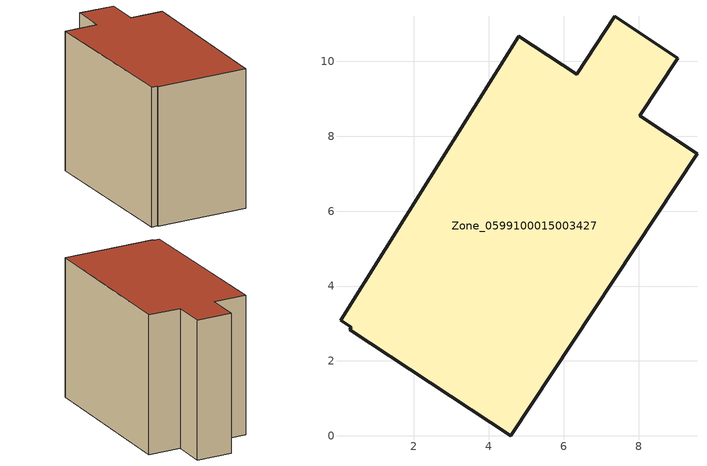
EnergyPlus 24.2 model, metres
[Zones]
Zone_0599100015003427
 floor ground (C_G): 4.58,0 0.29,2.84 0.33,2.9 0.04,3.09 4.8,10.68 6.35,9.66 7.37,11.21 9.05,10.09 8.03,8.55 9.56,7.53 z0.96
 wall outside (C_F): 8.03,8.55 9.05,10.09 7.37,11.21 6.35,9.66 4.8,10.68 0.04,3.09 0.33,2.9 0.29,2.84 4.58,0 9.56,7.53 8.03,8.55 z0.96:8.76
 roof outside (C_R): 4.58,0 9.56,7.53 8.03,8.55 9.05,10.09 7.37,11.21 6.35,9.66 4.8,10.68 0.04,3.09 0.33,2.9 0.29,2.84 z8.76
[BUILDING]
Pand.0599100015003427: North Axis=0; Terrain=City; Loads Convergence Tolerance Value=0.04; Temperature Convergence Tolerance Value=0.4; Solar Distribution=FullExterior; Maximum Number of Warmup Days=25; Minimum Number of Warmup Days=1
[Site:Location]
Rotterdam.The.Hague.AP_ZH_NLD Design_Conditions: Latitude=51.96; Longitude=4.45; Time Zone=1; Elevation=-4.5
[SITE:GROUNDTEMPERATURE:BUILDINGSURFACE]
18, 18, 18, 18, 18, 18, 18, 18, 18, 18, 18, 18
[MATERIAL] Thermal Absorptance=0.9; Solar Absorptance=0.7; Visible Absorptance=0.7
Name | Roughness | Thickness | Conductivity | Density | Specific Heat
G.TI.1965-1974 | MediumSmooth | 0.15 | 0.882353 | 540 | 1210
F.TI.1965-1974 | Rough | 0.3 | 0.697674 | 1920 | 840
R.TI.1965-1974 | MediumRough | 0.2 | 0.232558 | 1500 | 1000
[CONSTRUCTION]
C_G: G.TI.1965-1974
C_F: F.TI.1965-1974
C_R: R.TI.1965-1974
[ZONE]
Zone_0599100015003427: Type=1; Multiplier=1; Ceiling Height=Autocalculate; Volume=Autocalculate; Floor Area=autocalculate; Part of Total Floor Area=Yes
[ZONEINFILTRATION:DESIGNFLOWRATE]
Infil_Zone_0599100015003427: Zone or ZoneList or Space or SpaceList=Zone_0599100015003427; Schedule=AlwaysOn; Design Flow Rate Calculation Method=Flow/Area; Flow Rate per Floor Area=0.003; Constant Term Coefficient=1; Temperature Term Coefficient=0; Velocity Term Coefficient=0; Velocity Squared Term Coefficient=0
[HVACTEMPLATE:ZONE:IDEALLOADSAIRSYSTEM]
Zone_0599100015003427: Maximum Heating Supply Air Temperature=50; Minimum Cooling Supply Air Temperature=13; Maximum Heating Supply Air Humidity Ratio=0.0156; Minimum Cooling Supply Air Humidity Ratio=0.0077; Heating Limit=NoLimit; Cooling Limit=NoLimit; Dehumidification Control Type=ConstantSensibleHeatRatio; Cooling Sensible Heat Ratio=0.7; Dehumidification Setpoint=60; Humidification Control Type=None; Humidification Setpoint=30; Outdoor Air Method=None; Outdoor Air Flow Rate per Person=0.00944; Outdoor Air Flow Rate per Zone Floor Area=0; Outdoor Air Flow Rate per Zone=0; Demand Controlled Ventilation Type=None; Outdoor Air Economizer Type=NoEconomizer; Heat Recovery Type=None; Sensible Heat Recovery Effectiveness=0.7; Latent Heat Recovery Effectiveness=0.65
[ZONECONTROL:THERMOSTAT]
ThermostatControl_Zone_0599100015003427: Zone or ZoneList=Zone_0599100015003427; Control Type Schedule=DualSetpointControlType; Control 1=Thermostat_Zone_0599100015003427; Temperature Difference Between Cutout And Setpoint=0
[THERMOSTATSETPOINT:DUALSETPOINT]
Thermostat_Zone_0599100015003427: Heating Setpoint Temperature Schedule=HeatingSetpoint_Zone_0599100015003427; Cooling Setpoint Temperature Schedule=CoolingSetpoint_Zone_0599100015003427
[SCHEDULE:COMPACT]
HeatingSetpoint_Zone_0599100015003427: Through: 12/31, For: AllDays, Until: 24:00, 21
CoolingSetpoint_Zone_0599100015003427: Through: 12/31, For: AllDays, Until: 24:00, 24
DualSetpointControlType: Through: 12/31, For: AllDays, Until: 24:00, 4
AlwaysOn: Through: 12/31, For: AllDays, Until: 24:00, 1
